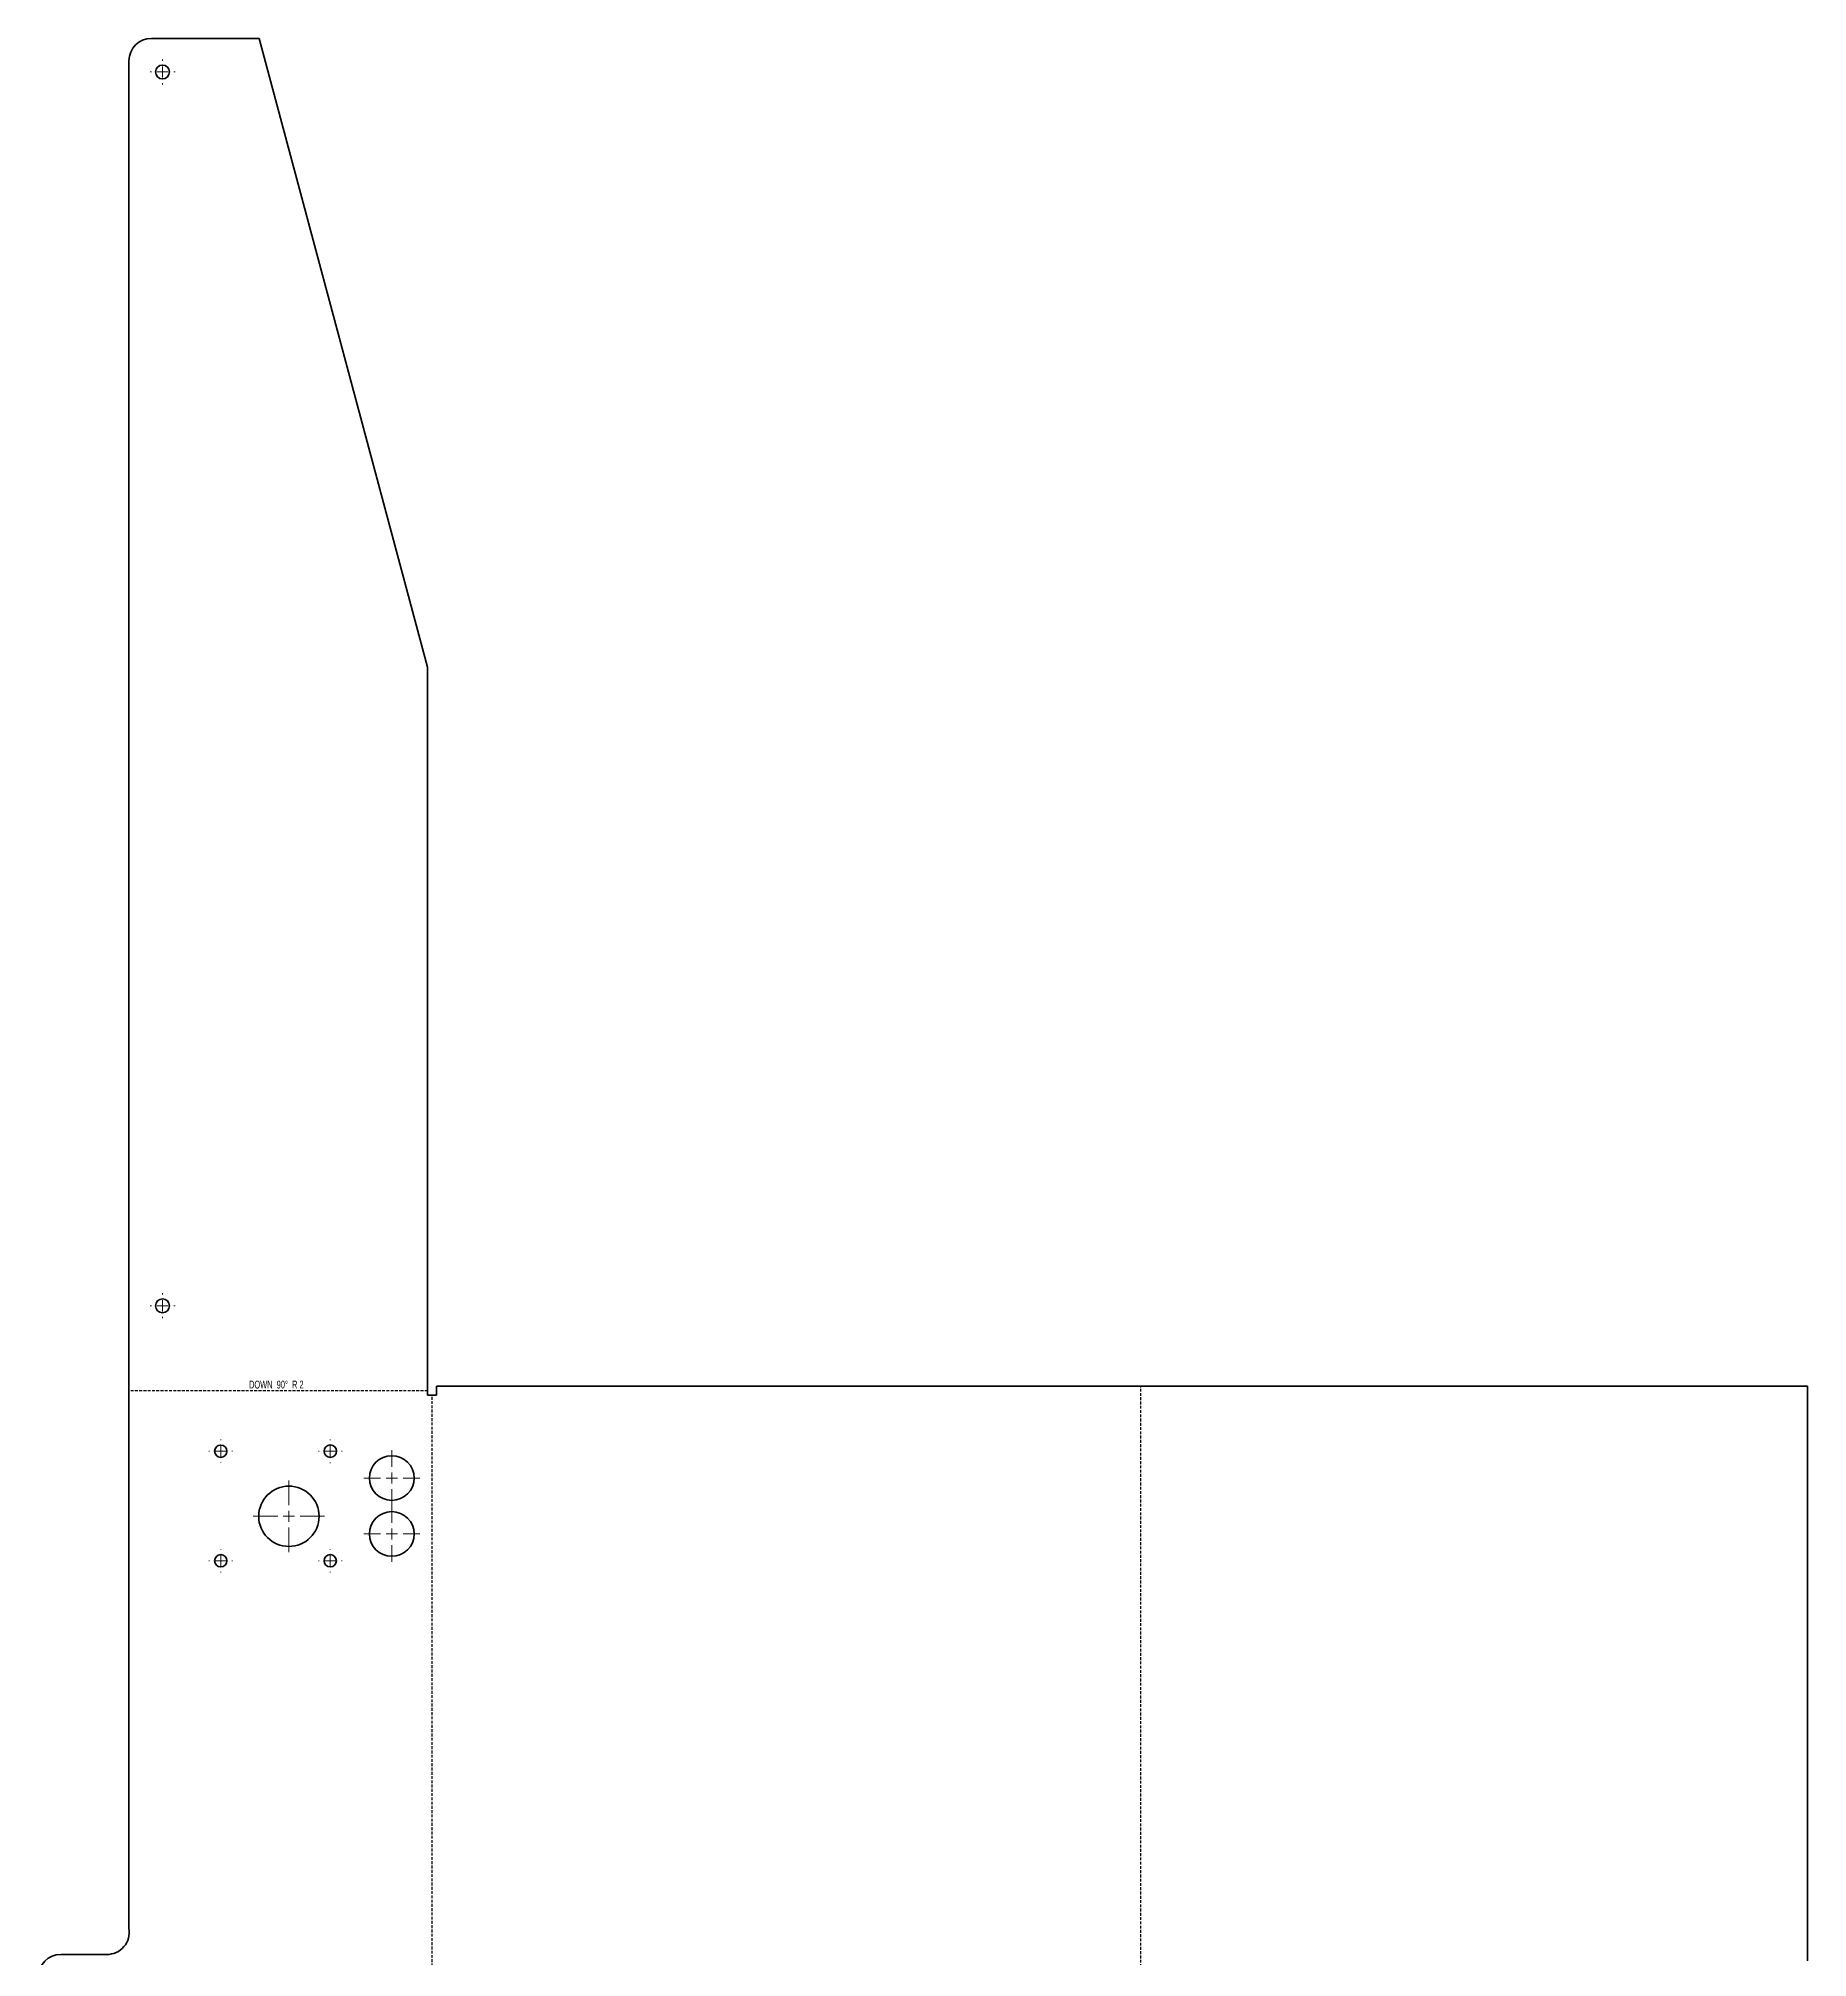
# Model space of a CAD drawing. Header units: millimetres. Extents: x -3093 to -314, y -928 to 1209.
# Drawn here: x -1152 to -361, y 351 to 1209 of the extents above; entities that cross this region are included whole.
import ezdxf

# ---------------------------------------------------------------- set-up
doc = ezdxf.new("R2010")
doc.units = ezdxf.units.MM
doc.linetypes.add('HIDDEN', pattern=[1.905, 1.27, -0.635])
doc.styles.add('SLDTEXTSTYLE0', font='TXT', dxfattribs={"width": 0.5675})

# ---------------------------------------------------------------- blocks, each defined once
blk = doc.blocks.new('SW_CENTERMARKSYMBOL_5')
at = {"color": 0, "linetype": 'Continuous', "lineweight": 18}
for p, q in [((-5, 0), (-5.6, 0)), ((0, 0), (-2.5, 0)), ((0, 5), (0, 5.6)), ((0, 0), (0, 2.5)), ((0, 0), (0, -2.5)), ((0, 0), (2.5, 0)), ((5, 0), (5.6, 0)), ((0, -5), (0, -5.6))]:
    blk.add_line(p, q, dxfattribs=at)
blk = doc.blocks.new('SW_CENTERMARKSYMBOL_6')
at = {"color": 0, "linetype": 'Continuous', "lineweight": 18}
for p, q in [((-5, 0), (-5.6, 0)), ((0, 0), (-2.5, 0)), ((0, 5), (0, 5.6)), ((0, 0), (0, 2.5)), ((0, 0), (0, -2.5)), ((0, 0), (2.5, 0)), ((5, 0), (5.6, 0)), ((0, -5), (0, -5.6))]:
    blk.add_line(p, q, dxfattribs=at)
blk = doc.blocks.new('SW_CENTERMARKSYMBOL_7')
at = {"color": 0, "linetype": 'Continuous', "lineweight": 18}
for p, q in [((0, 5), (0, 12.5)), ((-5, 0), (-12.5, 0)), ((0, 0), (-2.5, 0)), ((0, 0), (0, 2.5)), ((0, 0), (0, -2.5)), ((0, 0), (2.5, 0)), ((5, 0), (12.5, 0)), ((0, -5), (0, -12.5))]:
    blk.add_line(p, q, dxfattribs=at)
blk = doc.blocks.new('SW_CENTERMARKSYMBOL_8')
at = {"color": 0, "linetype": 'Continuous', "lineweight": 18}
for p, q in [((0, 5), (0, 15.99)), ((-5, 0), (-15.99, 0)), ((0, 0), (-2.5, 0)), ((0, 0), (0, 2.5)), ((0, 0), (0, -2.5)), ((0, 0), (2.5, 0)), ((5, 0), (15.99, 0)), ((0, -5), (0, -15.99))]:
    blk.add_line(p, q, dxfattribs=at)
blk = doc.blocks.new('SW_CENTERMARKSYMBOL_9')
at = {"color": 0, "linetype": 'Continuous', "lineweight": 18}
for p, q in [((-5, 0), (-5.25, 0)), ((0, 0), (-2.5, 0)), ((0, 5), (0, 5.25)), ((0, 0), (0, 2.5)), ((0, 0), (0, -2.5)), ((0, 0), (2.5, 0)), ((5, 0), (5.25, 0)), ((0, -5), (0, -5.25))]:
    blk.add_line(p, q, dxfattribs=at)
blk = doc.blocks.new('SW_CENTERMARKSYMBOL_10')
at = {"color": 0, "linetype": 'Continuous', "lineweight": 18}
for p, q in [((0, 5), (0, 12.5)), ((-5, 0), (-12.5, 0)), ((0, 0), (-2.5, 0)), ((0, 0), (0, 2.5)), ((0, 0), (0, -2.5)), ((0, 0), (2.5, 0)), ((5, 0), (12.5, 0)), ((0, -5), (0, -12.5))]:
    blk.add_line(p, q, dxfattribs=at)
blk = doc.blocks.new('SW_CENTERMARKSYMBOL_11')
at = {"color": 0, "linetype": 'Continuous', "lineweight": 18}
for p, q in [((-5, 0), (-5.25, 0)), ((0, 0), (-2.5, 0)), ((0, 5), (0, 5.25)), ((0, 0), (0, 2.5)), ((0, 0), (0, -2.5)), ((0, 0), (2.5, 0)), ((5, 0), (5.25, 0)), ((0, -5), (0, -5.25))]:
    blk.add_line(p, q, dxfattribs=at)
blk = doc.blocks.new('SW_CENTERMARKSYMBOL_12')
at = {"color": 0, "linetype": 'Continuous', "lineweight": 18}
for p, q in [((-5, 0), (-5.3, 0)), ((0, 0), (-2.5, 0)), ((0, 5), (0, 5.3)), ((0, 0), (0, 2.5)), ((0, 0), (0, -2.5)), ((0, 0), (2.5, 0)), ((5, 0), (5.3, 0)), ((0, -5), (0, -5.3))]:
    blk.add_line(p, q, dxfattribs=at)
blk = doc.blocks.new('SW_CENTERMARKSYMBOL_13')
at = {"color": 0, "linetype": 'Continuous', "lineweight": 18}
for p, q in [((-5, 0), (-5.25, 0)), ((0, 0), (-2.5, 0)), ((0, 5), (0, 5.25)), ((0, 0), (0, 2.5)), ((0, 0), (0, -2.5)), ((0, 0), (2.5, 0)), ((5, 0), (5.25, 0)), ((0, -5), (0, -5.25))]:
    blk.add_line(p, q, dxfattribs=at)

msp = doc.modelspace()

# ---------------------------------------------------------------- linework, layer by layer
at = {"color": 7, "linetype": 'Continuous', "lineweight": 35}
for p, q in [((-1053, 1209.49), (-1101.17, 1209.49)), ((-977.67, 928.34), (-1053, 1209.49)), ((-1111.17, 1199.49), (-1111.17, 364.5)), ((-977.67, 602.87), (-977.67, 928.34)), ((-977.67, 602.87), (-973.67, 602.87)), ((-973.67, 602.87), (-973.67, 606.87)), ((-360.75, 606.87), (-973.67, 606.87)), ((-360.75, 350.06), (-360.75, 606.87)), ((-1121.12, 352.87), (-1141.67, 352.87))]:
    msp.add_line(p, q, dxfattribs=at)
at = {"color": 7, "linetype": 'HIDDEN'}
for p, q in [((-977.67, 604.87), (-1111.17, 604.87)), ((-975.67, -321.13), (-975.67, 602.87)), ((-658.82, -325.13), (-658.82, 606.87))]:
    msp.add_line(p, q, dxfattribs=at)
at = {"color": 7, "linetype": 'Continuous', "lineweight": 35}
for centre, radius in [((-1096.17, 1194.49), 3.1), ((-1096.17, 642.88), 3.1), ((-1070.17, 577.87), 2.75), ((-1021.17, 577.87), 2.8), ((-993.67, 565.87), 10), ((-1039.68, 548.76), 13.49), ((-993.67, 540.87), 10), ((-1070.17, 528.87), 2.75), ((-1021.17, 528.87), 2.75)]:
    msp.add_circle(centre, radius, dxfattribs=at)
for centre, start, end in [((-1101.17, 1199.49), 90, 180), ((-1121.03, 362.87), 269.53216, 9.39008), ((-1141.67, 342.87), 90, 180)]:
    msp.add_arc(centre, 10, start, end, dxfattribs=at)

# ---------------------------------------------------------------- block references
at = {"color": 7, "linetype": 'Continuous', "lineweight": 0}
for name, p in [('SW_CENTERMARKSYMBOL_6', (-1096.17, 1194.49)), ('SW_CENTERMARKSYMBOL_5', (-1096.17, 642.88)), ('SW_CENTERMARKSYMBOL_13', (-1070.17, 577.87)), ('SW_CENTERMARKSYMBOL_12', (-1021.17, 577.87)), ('SW_CENTERMARKSYMBOL_10', (-993.67, 565.87)), ('SW_CENTERMARKSYMBOL_8', (-1039.68, 548.76)), ('SW_CENTERMARKSYMBOL_7', (-993.67, 540.87)), ('SW_CENTERMARKSYMBOL_9', (-1070.17, 528.87)), ('SW_CENTERMARKSYMBOL_11', (-1021.17, 528.87))]:
    msp.add_blockref(name, p, dxfattribs=at)

# ---------------------------------------------------------------- texts
at = {"color": 7, "linetype": 'Continuous', "lineweight": 0, "insert": (-1045.3, 609.41), "char_height": 3.5, "attachment_point": 2, "style": 'SLDTEXTSTYLE0'}
msp.add_mtext('DOWN  90°  R 2', dxfattribs=at)

doc.saveas('drawing.dxf')
